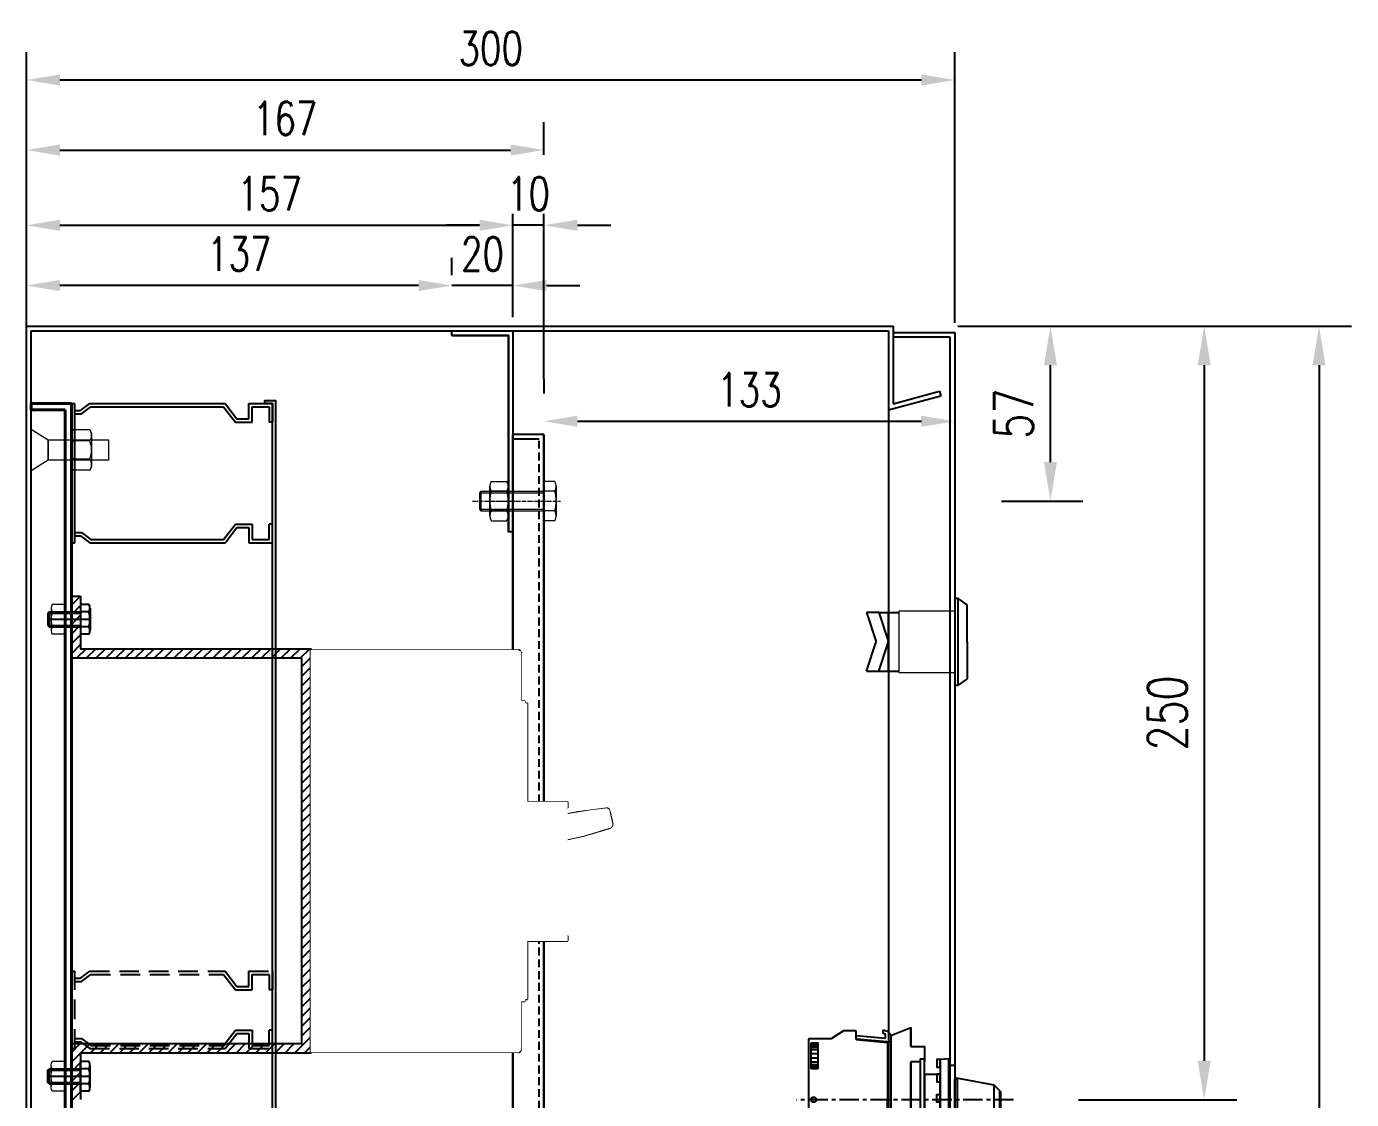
# Model space of a CAD drawing. Header units: millimetres. Extents: x 2153 to 5658, y -781 to 1156.
# Drawn here: x 5230.1 to 5658.3, y 807.3 to 1154.1 of the extents above; entities that cross this region are included whole.
import ezdxf

# ---------------------------------------------------------------- set-up
doc = ezdxf.new("R2010")
doc.units = ezdxf.units.MM
doc.set_wipeout_variables(frame=1)
doc.linetypes.add('CENTER', pattern=[2, 1.25, -0.25, 0.25, -0.25])
doc.linetypes.add('HIDDEN', pattern=[9.525, 6.35, -3.175])
for name, color, linetype in [('40GENE-102-DIMENSION', 40, 'Continuous'), ('47ELEC-102-PROYEC', 1, 'HIDDEN'), ('47ELEC-103-EJES', 122, 'CENTER'), ('47ELEC-107-SIMB-M', 3, 'Continuous'), ('47ELEC-109-ACHUR', 8, 'Continuous'), ('47ELEC-205-EQUIP', 5, 'Continuous')]:
    doc.layers.add(name, color=color, linetype=linetype)
for name, color, linetype, lineweight in [('EJE', 4, 'CENTER', 9), ('ELEMENTOS DE MAQUINAS', 151, 'Continuous', 9), ('modelo', 5, 'Continuous', 40)]:
    doc.layers.add(name, color=color, linetype=linetype, lineweight=lineweight)
doc.styles.add('ROMANS', font='romans.shx', dxfattribs={"width": 0.75})
doc.dimstyles.new('SNC-LAVALIN', dxfattribs={"dimscale": 0, "dimtxt": 2.5, "dimasz": 2.5, "dimexe": 1.5, "dimexo": 1, "dimgap": 1.25, "dimtad": 1, "dimdec": 0, "dimzin": 1, "dimdsep": 46, "dimtxsty": 'ROMANS', "dimcen": 0.09, "dimclrd": 256, "dimclre": 256, "dimclrt": 7, "dimadec": 0, "dimazin": 0, "dimtfac": 1, "dimtdec": 0, "dimtix": 1, "dimtmove": 2, "dimatfit": 3, "dimfxl": 1, "dimtfill": 1, "dimtolj": 1, "dimarcsym": 0})

# ---------------------------------------------------------------- blocks, each defined once
blk = doc.blocks.new('C408 VL CERR')
for p, q in [((12700.34, 10536.65), (12700.34, 10508.65)), ((12701.34, 10536.65), (12700.34, 10536.65)), ((12701.34, 10508.65), (12701.34, 10536.65)), ((12704.34, 10534.65), (12701.34, 10536.65)), ((12704.34, 10522.65), (12704.34, 10534.65)), ((12704.34, 10522.65), (12704.34, 10510.65)), ((12700.34, 10508.65), (12701.34, 10508.65)), ((12704.34, 10510.65), (12701.34, 10508.65))]:
    blk.add_line(p, q)
at = {"color": 7}
for p, q in [((12675.79, 10532.15), (12671.79, 10532.15)), ((12671.79, 10532.15), (12674.89, 10522.65)), ((12675.79, 10532.15), (12678.79, 10522.96)), ((12675.79, 10532.15), (12682.34, 10532.15)), ((12678.84, 10513.15), (12678.84, 10532.15)), ((12671.79, 10513.15), (12674.89, 10522.65)), ((12675.79, 10513.15), (12678.79, 10522.34)), ((12671.79, 10513.15), (12675.79, 10513.15)), ((12675.79, 10513.15), (12682.34, 10513.15))]:
    blk.add_line(p, q, dxfattribs=at)
at = {"color": 7, "lineweight": 5}
blk.add_lwpolyline([(12700.34, 10532.65), (12700.34, 10512.65), (12682.34, 10512.65), (12682.34, 10532.65)], close=True, dxfattribs=at)
at = {"color": 7}
blk.add_arc((12677.84, 10522.65), 1, 341.9277, 18.0723, dxfattribs=at)
blk = doc.blocks.new('CA-40x60')
at = {"layer": '40GENE-102-DIMENSION', "color": 40}
for p, q in [((-1.07, -13), (-1.07, 32)), ((-1.07, 32), (0, 32)), ((0, -13), (0, 32)), ((1.84, 29.77), (4.91, 32)), ((2.19, 28.7), (5.26, 30.93)), ((4.91, 32), (48.6, 32)), ((5.26, 30.93), (48.08, 30.93)), ((48.08, 30.93), (51.92, 25.99)), ((48.6, 32), (52.44, 27.06)), ((56.28, 27.06), (56.28, 32)), ((56.28, 32), (63.93, 32)), ((57.35, 25.99), (57.35, 30.93)), ((57.35, 30.93), (62.87, 30.93)), ((62.87, 30.93), (62.87, 25.99)), ((63.93, 32), (63.93, 25.99)), ((0, 29.77), (1.84, 29.77)), ((0, 28.7), (2.19, 28.7)), ((51.92, 25.99), (57.35, 25.99)), ((52.44, 27.06), (56.28, 27.06)), ((63.93, 25.99), (62.87, 25.99)), ((48.08, -11.93), (51.92, -6.99)), ((48.6, -13), (52.44, -8.06)), ((51.92, -6.99), (57.35, -6.99)), ((52.44, -8.06), (56.28, -8.06)), ((56.28, -8.06), (56.28, -13)), ((57.35, -6.99), (57.35, -11.93)), ((62.87, -11.93), (62.87, -6.99)), ((63.93, -6.99), (62.87, -6.99)), ((63.93, -13), (63.93, -6.99)), ((0, -9.7), (2.19, -9.7)), ((0, -10.77), (1.84, -10.77)), ((1.84, -10.77), (4.91, -13)), ((2.19, -9.7), (5.26, -11.93)), ((5.26, -11.93), (48.08, -11.93)), ((57.35, -11.93), (62.87, -11.93)), ((-1.07, -13), (0, -13)), ((4.91, -13), (48.6, -13)), ((56.28, -13), (63.93, -13))]:
    blk.add_line(p, q, dxfattribs=at)
blk = doc.blocks.new('*D50')
at = {"layer": '40GENE-102-DIMENSION', "lineweight": -2, "transparency": 16777216}
for p, q in [((5531.01, 1057.26), (5658.26, 1057.26)), ((5647.76, 1044.66), (5647.76, -130.14)), ((5531.11, -142.74), (5658.26, -142.74))]:
    blk.add_line(p, q, dxfattribs=at)
at = {"layer": '40GENE-102-DIMENSION', "transparency": 16777216}
for points in [[(5645.66, 1044.66), (5649.86, 1044.66), (5647.76, 1057.26)], [(5645.66, -130.14), (5649.86, -130.14), (5647.76, -142.74)]]:
    blk.add_solid(points, dxfattribs=at)
at = {"layer": '40GENE-102-DIMENSION', "color": 0, "transparency": 16777216, "insert": (5635.86, 457.26), "char_height": 12.6, "attachment_point": 5, "rotation": 90, "style": 'ROMANS', "bg_fill": 3, "box_fill_scale": 1.1, "bg_fill_color": 256, "bg_fill_true_color": 13158600, "bg_fill_transparency": 0}
blk.add_mtext('\\A1;1200', dxfattribs=at)
blk = doc.blocks.new('*D51')
at = {"layer": '40GENE-102-DIMENSION', "lineweight": -2, "transparency": 16777216}
for p, q in [((5230.11, 1057.26), (5230.11, 1145.84)), ((5530.11, 1058.31), (5530.11, 1145.84)), ((5240.91, 1136.84), (5519.31, 1136.84))]:
    blk.add_line(p, q, dxfattribs=at)
at = {"layer": '40GENE-102-DIMENSION', "transparency": 16777216}
for points in [[(5240.91, 1138.64), (5240.91, 1135.04), (5230.11, 1136.84)], [(5519.31, 1138.64), (5519.31, 1135.04), (5530.11, 1136.84)]]:
    blk.add_solid(points, dxfattribs=at)
at = {"layer": '40GENE-102-DIMENSION', "color": 0, "transparency": 16777216, "insert": (5380.11, 1147.04), "char_height": 10.8, "attachment_point": 5, "style": 'ROMANS', "bg_fill": 3, "box_fill_scale": 1.1, "bg_fill_color": 256, "bg_fill_true_color": 13158600, "bg_fill_transparency": 0}
blk.add_mtext('\\A1;300', dxfattribs=at)
blk = doc.blocks.new('*D52')
at = {"layer": '40GENE-102-DIMENSION', "lineweight": -2, "transparency": 16777216}
for p, q in [((5230.11, 1075.26), (5230.11, 1098.88)), ((5387.31, 1073.76), (5387.31, 1098.88)), ((5240.91, 1089.88), (5376.51, 1089.88))]:
    blk.add_line(p, q, dxfattribs=at)
at = {"layer": '40GENE-102-DIMENSION', "transparency": 16777216}
for points in [[(5240.91, 1091.68), (5240.91, 1088.08), (5230.11, 1089.88)], [(5376.51, 1091.68), (5376.51, 1088.08), (5387.31, 1089.88)]]:
    blk.add_solid(points, dxfattribs=at)
at = {"layer": '40GENE-102-DIMENSION', "color": 0, "transparency": 16777216, "insert": (5308.71, 1100.08), "char_height": 10.8, "attachment_point": 5, "style": 'ROMANS', "bg_fill": 3, "box_fill_scale": 1.1, "bg_fill_color": 256, "bg_fill_true_color": 13158600, "bg_fill_transparency": 0}
blk.add_mtext('\\A1;157', dxfattribs=at)
blk = doc.blocks.new('*D53')
at = {"layer": '40GENE-102-DIMENSION', "lineweight": -2, "transparency": 16777216}
for p, q in [((5387.31, 1063.64), (5387.31, 1098.88)), ((5397.31, 1040.26), (5397.31, 1098.88)), ((5376.51, 1089.88), (5365.71, 1089.88)), ((5397.31, 1089.88), (5387.31, 1089.88)), ((5408.11, 1089.88), (5418.91, 1089.88))]:
    blk.add_line(p, q, dxfattribs=at)
at = {"layer": '40GENE-102-DIMENSION', "transparency": 16777216}
for points in [[(5376.51, 1091.68), (5376.51, 1088.08), (5387.31, 1089.88)], [(5408.11, 1091.68), (5408.11, 1088.08), (5397.31, 1089.88)]]:
    blk.add_solid(points, dxfattribs=at)
at = {"layer": '40GENE-102-DIMENSION', "color": 0, "transparency": 16777216, "insert": (5392.31, 1100.08), "char_height": 10.8, "attachment_point": 5, "style": 'ROMANS', "bg_fill": 3, "box_fill_scale": 1.1, "bg_fill_color": 256, "bg_fill_true_color": 13158600, "bg_fill_transparency": 0}
blk.add_mtext('\\A1;10', dxfattribs=at)
blk = doc.blocks.new('*D54')
at = {"layer": '40GENE-102-DIMENSION', "lineweight": -2, "transparency": 16777216}
for p, q in [((5367.59, 1073.76), (5367.59, 1079.41)), ((5387.31, 1060.21), (5387.31, 1079.41)), ((5356.79, 1070.41), (5345.99, 1070.41)), ((5387.31, 1070.41), (5367.59, 1070.41)), ((5398.11, 1070.41), (5408.91, 1070.41))]:
    blk.add_line(p, q, dxfattribs=at)
at = {"layer": '40GENE-102-DIMENSION', "transparency": 16777216}
for points in [[(5356.79, 1072.21), (5356.79, 1068.61), (5367.59, 1070.41)], [(5398.11, 1072.21), (5398.11, 1068.61), (5387.31, 1070.41)]]:
    blk.add_solid(points, dxfattribs=at)
at = {"layer": '40GENE-102-DIMENSION', "color": 0, "transparency": 16777216, "insert": (5377.45, 1080.61), "char_height": 10.8, "attachment_point": 5, "style": 'ROMANS', "bg_fill": 3, "box_fill_scale": 1.1, "bg_fill_color": 256, "bg_fill_true_color": 13158600, "bg_fill_transparency": 0}
blk.add_mtext('\\A1;20', dxfattribs=at)
blk = doc.blocks.new('*D55')
at = {"layer": '40GENE-102-DIMENSION', "lineweight": -2, "transparency": 16777216}
for p, q in [((5531.11, 1057.26), (5571.48, 1057.26)), ((5560.98, 1013.36), (5560.98, 1044.66)), ((5545.19, 1000.76), (5571.48, 1000.76))]:
    blk.add_line(p, q, dxfattribs=at)
at = {"layer": '40GENE-102-DIMENSION', "transparency": 16777216}
for points in [[(5558.88, 1044.66), (5563.08, 1044.66), (5560.98, 1057.26)], [(5558.88, 1013.36), (5563.08, 1013.36), (5560.98, 1000.76)]]:
    blk.add_solid(points, dxfattribs=at)
at = {"layer": '40GENE-102-DIMENSION', "color": 0, "transparency": 16777216, "insert": (5549.08, 1029.01), "char_height": 12.6, "attachment_point": 5, "rotation": 90, "style": 'ROMANS', "bg_fill": 3, "box_fill_scale": 1.1, "bg_fill_color": 256, "bg_fill_true_color": 13158600, "bg_fill_transparency": 0}
blk.add_mtext('\\A1;57', dxfattribs=at)
blk = doc.blocks.new('*D56')
at = {"layer": '40GENE-102-DIMENSION', "lineweight": -2, "transparency": 16777216}
for p, q in [((5230.11, 1059.74), (5230.11, 1079.41)), ((5367.59, 1073.76), (5367.59, 1079.41)), ((5356.79, 1070.41), (5240.91, 1070.41))]:
    blk.add_line(p, q, dxfattribs=at)
at = {"layer": '40GENE-102-DIMENSION', "transparency": 16777216}
for points in [[(5240.91, 1072.21), (5240.91, 1068.61), (5230.11, 1070.41)], [(5356.79, 1072.21), (5356.79, 1068.61), (5367.59, 1070.41)]]:
    blk.add_solid(points, dxfattribs=at)
at = {"layer": '40GENE-102-DIMENSION', "color": 0, "transparency": 16777216, "insert": (5298.85, 1080.61), "char_height": 10.8, "attachment_point": 5, "style": 'ROMANS', "bg_fill": 3, "box_fill_scale": 1.1, "bg_fill_color": 256, "bg_fill_true_color": 13158600, "bg_fill_transparency": 0}
blk.add_mtext('\\A1;137', dxfattribs=at)
blk = doc.blocks.new('tuerxa 1-4')
at = {"color": 7, "lineweight": 5}
for p, q in [((-6.35, -2.5), (-6.35, 2.5)), ((4.76, 3), (-4.76, 3)), ((-3.18, 2.5), (-3.18, -2.5)), ((3.18, 2.5), (3.18, -2.5)), ((6.35, -2.5), (6.35, 2.5)), ((4.76, -3), (-4.76, -3))]:
    blk.add_line(p, q, dxfattribs=at)
at = {"color": 7, "linetype": 'CENTER', "lineweight": 5}
blk.add_line((0, -3), (0, 3), dxfattribs=at)
at = {"color": 7, "lineweight": 5}
for centre, radius, start, end in [((-4.76, 0.23), 2.77, 55.0397, 124.9603), ((0, -7.33), 10.33, 72.1034, 107.8966), ((4.76, 0.23), 2.77, 55.0397, 124.9603), ((-4.76, -0.23), 2.77, 235.0397, 304.9603), ((0, 7.33), 10.33, 252.1034, 287.8966), ((4.76, -0.23), 2.77, 235.0397, 304.9603)]:
    blk.add_arc(centre, radius, start, end, dxfattribs=at)
blk = doc.blocks.new('*D58')
at = {"layer": '40GENE-102-DIMENSION', "lineweight": -2, "transparency": 16777216}
for p, q in [((5230.11, 1116.88), (5230.11, 1123.21)), ((5397.31, 1112.68), (5397.31, 1123.21)), ((5240.91, 1114.21), (5386.51, 1114.21))]:
    blk.add_line(p, q, dxfattribs=at)
at = {"layer": '40GENE-102-DIMENSION', "transparency": 16777216}
for points in [[(5240.91, 1116.01), (5240.91, 1112.41), (5230.11, 1114.21)], [(5386.51, 1116.01), (5386.51, 1112.41), (5397.31, 1114.21)]]:
    blk.add_solid(points, dxfattribs=at)
at = {"layer": '40GENE-102-DIMENSION', "color": 0, "transparency": 16777216, "insert": (5313.71, 1124.41), "char_height": 10.8, "attachment_point": 5, "style": 'ROMANS', "bg_fill": 3, "box_fill_scale": 1.1, "bg_fill_color": 256, "bg_fill_true_color": 13158600, "bg_fill_transparency": 0}
blk.add_mtext('\\A1;167', dxfattribs=at)
blk = doc.blocks.new('*D74')
at = {"layer": '40GENE-102-DIMENSION', "lineweight": -2, "transparency": 16777216}
for p, q in [((5397.31, 1040.26), (5397.31, 1035.53)), ((5530.11, 1037.26), (5530.11, 1017.53)), ((5408.11, 1026.53), (5519.31, 1026.53))]:
    blk.add_line(p, q, dxfattribs=at)
at = {"layer": '40GENE-102-DIMENSION', "transparency": 16777216}
for points in [[(5408.11, 1028.33), (5408.11, 1024.73), (5397.31, 1026.53)], [(5519.31, 1028.33), (5519.31, 1024.73), (5530.11, 1026.53)]]:
    blk.add_solid(points, dxfattribs=at)
at = {"layer": '40GENE-102-DIMENSION', "color": 0, "transparency": 16777216, "insert": (5463.71, 1036.73), "char_height": 10.8, "attachment_point": 5, "style": 'ROMANS', "bg_fill": 3, "box_fill_scale": 1.1, "bg_fill_color": 256, "bg_fill_true_color": 13158600, "bg_fill_transparency": 0}
blk.add_mtext('\\A1;133', dxfattribs=at)
blk = doc.blocks.new('tuerca 1-4')
at = {"layer": 'EJE'}
blk.add_line((0, 0), (0, 6), dxfattribs=at)
at = {"layer": 'ELEMENTOS DE MAQUINAS'}
for p, q in [((4.76, 6), (-4.76, 6)), ((-6.35, 0.5), (-6.35, 5.5)), ((4.76, 0), (-4.76, 0)), ((-3.18, 5.5), (-3.18, 0.5)), ((3.18, 5.5), (3.18, 0.5)), ((6.35, 0.5), (6.35, 5.5))]:
    blk.add_line(p, q, dxfattribs=at)
for centre, radius, start, end in [((-4.76, 3.23), 2.77, 55.0397, 124.9603), ((0, -4.33), 10.33, 72.1034, 107.8966), ((4.76, 3.23), 2.77, 55.0397, 124.9603), ((-4.76, 2.77), 2.77, 235.0397, 304.9603), ((0, 10.33), 10.33, 252.1034, 287.8966), ((4.76, 2.77), 2.77, 235.0397, 304.9603)]:
    blk.add_arc(centre, radius, start, end, dxfattribs=at)
blk = doc.blocks.new('T1 Side View-1')
at = {"linetype": 'Continuous'}
blk.add_wipeout([(0, 68.75), (67, 68.75), (67.86, 68.27), (68, 67.75), (68, 52.25), (69.3, 52.25), (69.3, 51.55), (70, 51.55), (70, 19.75), (83, 19.75), (83, 15.78), (86.38, 16.5), (95.43, 17.61), (96.14, 17.43), (96.43, 17.11), (97.47, 12.3), (97.34, 11.79), (96.77, 11.34), (88.04, 8.68), (83, 7.6), (83, -25.25), (70, -25.25), (70, -44.05), (69.3, -44.05), (69.3, -44.75), (68, -44.75), (68, -59.25), (68, -60.25), (67.8, -60.73), (67.28, -61.21), (66.45, -61.25), (0, -61.25)], dxfattribs=at).dxf.layer = '47ELEC-102-PROYEC'
at = {"layer": '47ELEC-102-PROYEC', "linetype": 'Continuous'}
for p, q in [((0, 5.25), (0, 68.75)), ((0, 68.75), (43.5, 68.75)), ((43.5, 68.75), (46.5, 68.75)), ((43.5, 64.75), (43.5, 68.75)), ((46.5, 64.75), (46.5, 68.75)), ((46.5, 68.75), (47, 68.75)), ((47, 66.12), (47, 68.75)), ((47, 68.75), (49.5, 68.75)), ((49.5, 68.75), (57.62, 68.75)), ((49.5, 68.69), (57.62, 68.69)), ((49.5, 63.48), (49.5, 68.69)), ((57.62, 68.75), (67, 68.75)), ((57.62, 68.69), (57.62, 68.75)), ((0, 63.25), (0, 64.75)), ((0, 64.75), (37, 64.75)), ((37, 61.75), (37, 64.75)), ((37, 64.75), (43.5, 64.75)), ((46.5, 64.75), (49.5, 64.75)), ((47, 65.75), (47, 66.12)), ((47, 65.75), (49.5, 65.75)), ((49.5, 66.75), (67, 66.75)), ((49.5, 61.75), (49.5, 64.75)), ((67, 66.75), (68, 66.75)), ((67.8, 68.23), (67.92, 68.02)), ((67.92, 68.02), (68, 67.75)), ((68, 66.75), (68, 67.75)), ((68, 62.75), (68, 66.75)), ((0, 61.75), (0, 63.25)), ((0, 63.25), (37, 63.25)), ((37, 61.75), (49.5, 61.75)), ((48.63, 43.63), (48.63, 61.75)), ((49.33, 43.34), (49.33, 61.75)), ((49.5, 63.48), (57.62, 63.48)), ((57.62, 63.48), (57.62, 62.75)), ((57.62, 62.75), (62, 62.75)), ((62, 62.75), (66, 62.75)), ((62, 49.75), (62, 62.75)), ((66, 62.75), (67, 62.75)), ((67, 62.75), (68, 62.75)), ((68, 52.25), (68, 62.75)), ((58.07, 57.33), (0, 57.33)), ((58.07, 54.17), (0, 54.17)), ((62, 52.25), (66.3, 52.25)), ((62.7, 49.75), (62.7, 51.55)), ((62.7, 51.55), (67, 51.55)), ((66.3, 52.25), (69.3, 52.25)), ((67, 51.55), (70, 51.55)), ((69.3, 51.55), (69.3, 52.25)), ((70, 19.75), (70, 51.55)), ((62, 49.75), (62.7, 49.75)), ((62, 44.75), (62, 49.75)), ((62.7, 44.75), (62.7, 49.75)), ((46.1, 41.04), (48.63, 43.63)), ((46.8, 40.75), (49.33, 43.34)), ((62, 36.25), (62, 44.75)), ((62.7, -44.05), (62.7, 44.75)), ((46.1, 28.22), (46.1, 41.04)), ((46.8, 28.03), (46.8, 40.75)), ((62, 36.25), (62.7, 36.25)), ((62, 7.15), (62, 36.25)), ((36.81, 12.75), (46.1, 28.22)), ((37.62, 12.75), (46.8, 28.03)), ((70, 19.75), (76, 19.75)), ((76, 19.75), (78.5, 19.75)), ((78.5, 19.75), (83, 19.75)), ((78.5, 17.75), (78.5, 19.75)), ((78.5, 17.75), (83, 17.75)), ((78.5, 17.75), (82.8, 17.75)), ((83, 17.75), (83, 19.75)), ((86.38, 16.5), (95.43, 17.61)), ((83, 15.78), (86.38, 16.5)), ((86.38, 16.5), (87.05, 12.48)), ((96.53, 16.83), (97.45, 12.51)), ((32.3, 5.25), (36.81, 12.75)), ((33.12, 5.25), (36, 10.05)), ((36, 10.05), (37.62, 12.75)), ((36.81, 12.75), (37.62, 12.75)), ((83, 7.6), (88.04, 8.68)), ((87.06, 12.48), (88.04, 8.68)), ((88.04, 8.68), (96.77, 11.34)), ((0, -5.25), (0, 5.25)), ((0, 5.25), (31.01, 5.25)), ((31.01, 5.25), (32.3, 5.25)), ((32.9, 6.25), (33.72, 6.25)), ((33.12, 5.25), (36, 5.25)), ((36, 5.25), (36.27, 5.25)), ((36.27, 5.25), (49.5, 5.25)), ((49.5, 5.25), (61, 5.25)), ((61, 6.25), (62, 6.25)), ((61, 5.25), (61, 6.25)), ((62, 6.25), (62, 7.15)), ((62, -6.25), (62, 6.25)), ((0, -5.25), (27.61, -5.25)), ((0, -61.25), (0, -5.25)), ((27.61, -21.25), (27.61, -5.25)), ((28.3, -6.25), (27.61, -6.25)), ((28.3, -21.25), (28.3, -6.25)), ((28.31, -5.25), (49.5, -5.25)), ((28.31, -10.25), (28.31, -5.25)), ((49.5, -5.25), (61, -5.25)), ((61, -6.25), (61, -5.25)), ((61, -6.25), (62, -6.25)), ((62, -7.25), (62, -6.25)), ((62, -20.05), (62, -7.25)), ((27.61, -21.95), (27.61, -21.25)), ((27.61, -21.25), (28.3, -21.25)), ((28.3, -21.25), (49.5, -21.25)), ((49.5, -22.55), (49.5, -21.25)), ((62, -55.25), (62, -20.05)), ((27.61, -21.95), (48.8, -21.95)), ((48.8, -33.25), (48.8, -21.95)), ((49.5, -33.25), (49.5, -22.55)), ((70, -25.25), (76, -25.25)), ((70, -44.05), (70, -25.25)), ((76, -25.25), (78.5, -25.25)), ((78.5, -23.65), (82.8, -23.65)), ((78.5, -25.25), (78.5, -23.65)), ((78.5, -25.25), (83, -25.25)), ((83, -25.25), (83, -23.75)), ((62, -33.25), (0, -33.25)), ((62, -44.75), (66.3, -44.75)), ((62.7, -44.05), (67, -44.05)), ((66.3, -44.75), (69.3, -44.75)), ((67, -44.05), (70, -44.05)), ((68, -55.25), (68, -44.75)), ((69.3, -44.75), (69.3, -44.05)), ((0, -55.25), (68, -55.25)), ((62, -55.25), (66, -55.25)), ((66, -55.25), (67, -55.25)), ((67, -55.25), (68, -55.25)), ((68, -59.25), (68, -55.25)), ((0, -59.25), (67, -59.25)), ((67, -59.25), (68, -59.25)), ((68, -60.25), (68, -59.25)), ((67, -61.25), (0, -61.25)), ((67.8, -60.73), (67.92, -60.52)), ((67.92, -60.52), (68, -60.25))]:
    blk.add_line(p, q, dxfattribs=at)
for centre, radius, start, end in [((67, 67.75), 1, 31.1676, 89.9977), ((58.07, 55.75), 1.58, 270, 90), ((82.8, 17.55), 0.2, 0.0002, 90.0075), ((95.56, 16.62), 1, 11.9994, 97.0005), ((96.47, 12.3), 1, 287, 12), ((82.8, -23.45), 0.2, 269.9996, 0.0006), ((67, -60.25), 1, 270.0023, 328.8322)]:
    blk.add_arc(centre, radius, start, end, dxfattribs=at)
at = {"linetype": 'Continuous'}
blk.add_wipeout([(0, 68.75), (67, 68.75), (67.86, 68.27), (68, 67.75), (68, 52.25), (69.3, 52.25), (69.3, 51.55), (70, 51.55), (70, 19.75), (83, 19.75), (83, 15.78), (86.4, 16.35), (90.19, 16.97), (93.94, 17.43), (95.43, 17.61), (96.14, 17.43), (96.43, 17.11), (97.45, 12.51), (97.47, 12.3), (97.34, 11.79), (96.77, 11.34), (88.04, 8.68), (86.38, 8.32), (83, 7.6), (83, -25.25), (70, -25.25), (70, -44.05), (69.3, -44.05), (69.3, -44.75), (68, -44.75), (68, -60.25), (67.8, -60.73), (67.28, -61.21), (66.45, -61.25), (0, -61.25)], dxfattribs=at).dxf.layer = '47ELEC-102-PROYEC'
blk = doc.blocks.new('25')
at = {"layer": '40GENE-102-DIMENSION', "color": 40, "linetype": 'HIDDEN'}
for p, q in [((5244.61, 884.58), (5244.61, 909.58)), ((5244.61, 909.58), (5245.68, 909.58)), ((5245.68, 884.58), (5245.68, 909.58)), ((5247.52, 907.35), (5250.59, 909.58)), ((5247.87, 906.28), (5250.94, 908.51)), ((5250.59, 909.58), (5294.28, 909.58)), ((5250.94, 908.51), (5293.76, 908.51)), ((5293.76, 908.51), (5297.6, 903.57)), ((5294.28, 909.58), (5298.12, 904.64)), ((5301.96, 904.64), (5301.96, 909.58)), ((5301.96, 909.58), (5309.61, 909.58)), ((5303.03, 903.57), (5303.03, 908.51)), ((5303.03, 908.51), (5308.55, 908.51)), ((5308.55, 908.51), (5308.55, 903.57)), ((5309.61, 909.58), (5309.61, 903.57)), ((5245.68, 907.35), (5247.52, 907.35)), ((5245.68, 906.28), (5247.87, 906.28)), ((5297.6, 903.57), (5303.03, 903.57)), ((5298.12, 904.64), (5301.96, 904.64)), ((5309.61, 903.57), (5308.55, 903.57)), ((5293.76, 885.65), (5297.6, 890.59)), ((5297.6, 890.59), (5303.03, 890.59)), ((5303.03, 890.59), (5303.03, 885.65)), ((5308.55, 885.65), (5308.55, 890.59)), ((5309.61, 890.59), (5308.55, 890.59)), ((5309.61, 884.58), (5309.61, 890.59)), ((5245.68, 887.88), (5247.87, 887.88)), ((5245.68, 886.81), (5247.52, 886.81)), ((5247.52, 886.81), (5250.59, 884.58)), ((5247.87, 887.88), (5250.94, 885.65)), ((5294.28, 884.58), (5298.12, 889.52)), ((5298.12, 889.52), (5301.96, 889.52)), ((5301.96, 889.52), (5301.96, 884.58)), ((5244.61, 884.58), (5245.68, 884.58)), ((5250.59, 884.58), (5294.28, 884.58)), ((5250.94, 885.65), (5293.76, 885.65)), ((5301.96, 884.58), (5309.61, 884.58)), ((5303.03, 885.65), (5308.55, 885.65))]:
    blk.add_line(p, q, dxfattribs=at)
blk = doc.blocks.new('SELECTOR')
at = {"layer": '47ELEC-103-EJES', "ltscale": 5}
blk.add_line((11414.89, 2695.26), (11344.78, 2695.26), dxfattribs=at)
at = {"layer": '47ELEC-107-SIMB-M'}
for p, q in [((11355.96, 2714.98), (11348.66, 2714.98)), ((11348.66, 2714.98), (11348.66, 2675.53)), ((11359.96, 2717.48), (11355.96, 2714.98)), ((11361.46, 2717.48), (11359.96, 2717.48)), ((11364.06, 2717.48), (11361.46, 2717.48)), ((11364.06, 2714.75), (11364.06, 2717.48)), ((11364.06, 2716), (11373.56, 2715.14)), ((11364.06, 2714.93), (11375.24, 2713.92)), ((11372.74, 2716.69), (11372.74, 2717.86)), ((11372.74, 2717.86), (11374.34, 2717.36)), ((11373.56, 2716.48), (11372.74, 2716.69)), ((11373.56, 2715.14), (11373.56, 2716.48)), ((11374.34, 2717.36), (11375.04, 2716.19)), ((11375.04, 2716.19), (11375.77, 2716.14)), ((11381.66, 2718.45), (11381.66, 2712.44)), ((11349.51, 2713.61), (11351.68, 2713.61)), ((11349.51, 2713.37), (11351.68, 2713.37)), ((11349.51, 2713.18), (11351.68, 2713.18)), ((11349.51, 2712.8), (11351.68, 2712.8)), ((11349.51, 2712.29), (11351.68, 2712.29)), ((11349.51, 2711.45), (11351.68, 2711.45)), ((11349.51, 2710.17), (11351.68, 2710.17)), ((11349.51, 2708.77), (11351.68, 2708.77)), ((11349.51, 2707.5), (11351.68, 2707.5)), ((11349.51, 2706.65), (11351.68, 2706.65)), ((11349.51, 2706.14), (11351.68, 2706.14)), ((11381.66, 2707.51), (11381.66, 2683.3)), ((11349.51, 2705.77), (11351.68, 2705.77)), ((11349.51, 2705.57), (11351.68, 2705.57)), ((11349.51, 2705.34), (11351.68, 2705.34)), ((11408.66, 2699.95), (11395.94, 2702.28)), ((11396.66, 2701.73), (11396.66, 2671.28)), ((11410.66, 2697.95), (11408.66, 2699.95)), ((11408.66, 2671.28), (11408.66, 2699.95)), ((11410.34, 2698.27), (11410.34, 2672.96)), ((11410.66, 2697.95), (11410.66, 2673.28)), ((11349.51, 2685.18), (11351.68, 2685.18)), ((11349.51, 2684.94), (11351.68, 2684.94)), ((11349.51, 2684.75), (11351.68, 2684.75)), ((11349.51, 2684.37), (11351.68, 2684.37)), ((11349.51, 2683.86), (11351.68, 2683.86)), ((11349.51, 2683.02), (11351.68, 2683.02)), ((11349.51, 2681.74), (11351.68, 2681.74)), ((11349.51, 2680.34), (11351.68, 2680.34)), ((11349.51, 2679.07), (11351.68, 2679.07)), ((11349.51, 2678.22), (11351.68, 2678.22)), ((11349.51, 2677.71), (11351.68, 2677.71)), ((11349.51, 2677.34), (11351.68, 2677.34)), ((11349.51, 2677.14), (11351.68, 2677.14)), ((11349.51, 2676.91), (11351.68, 2676.91)), ((11364.06, 2675.58), (11375.24, 2676.6)), ((11355.96, 2675.53), (11348.66, 2675.53)), ((11359.96, 2673.04), (11355.96, 2675.53)), ((11361.46, 2673.04), (11359.96, 2673.04)), ((11364.06, 2673.04), (11361.46, 2673.04)), ((11364.06, 2675.77), (11364.06, 2673.04)), ((11364.06, 2674.51), (11373.56, 2675.38)), ((11373.56, 2674.03), (11372.74, 2673.82)), ((11372.74, 2673.82), (11372.74, 2672.66)), ((11372.74, 2672.66), (11374.34, 2673.15)), ((11373.56, 2675.38), (11373.56, 2674.03)), ((11374.34, 2673.15), (11375.04, 2674.33)), ((11375.04, 2674.33), (11375.77, 2674.38)), ((11381.66, 2674.33), (11381.66, 2670.45)), ((11410.66, 2673.28), (11408.66, 2671.28)), ((11408.66, 2671.28), (11396.66, 2671.28))]:
    blk.add_line(p, q, dxfattribs=at)
for points in [[(11364.06, 2714.75), (11374.11, 2713.7), (11374.11, 2695.26)], [(11381.66, 2712.44), (11381.66, 2718.45), (11375.24, 2715.93), (11375.24, 2675.45), (11381.66, 2674.33)], [(11381.66, 2712.44), (11386.13, 2712.44), (11386.13, 2707.51)], [(11381.66, 2683.3), (11381.66, 2707.51)], [(11384.71, 2707.51), (11381.66, 2707.51)], [(11364.06, 2675.77), (11374.11, 2676.81), (11374.11, 2695.26)], [(11381.66, 2674.33), (11386.13, 2675.42), (11386.13, 2683.3)], [(11384.71, 2683.3), (11381.66, 2683.3)], [(11383.22, 2674.57), (11383.22, 2670.45), (11381.66, 2670.45), (11381.66, 2674.33)]]:
    blk.add_lwpolyline(points, dxfattribs=at)
for points in [[(11349.51, 2713.61), (11351.68, 2713.61), (11351.68, 2705.34), (11349.51, 2705.34)], [(11386.13, 2708.32), (11384.71, 2708.32), (11384.71, 2682.19), (11386.13, 2682.19)], [(11391.13, 2708.3), (11390.08, 2708.3), (11390.08, 2705.83), (11391.13, 2705.83)], [(11393.94, 2708.5), (11391.13, 2708.3), (11391.13, 2682.22), (11393.94, 2682.02)], [(11393.94, 2706.41), (11395.94, 2706.41), (11395.94, 2684.21), (11393.94, 2684.21)], [(11391.13, 2703.45), (11386.13, 2703.45), (11386.13, 2687.07), (11391.13, 2687.07)], [(11391.13, 2703.55), (11390.08, 2703.55), (11390.08, 2701.09), (11391.13, 2701.09)], [(11395.94, 2701.94), (11396.66, 2701.94), (11396.66, 2671.07), (11395.94, 2671.07)], [(11391.13, 2694.49), (11390.08, 2694.49), (11390.08, 2696.95), (11391.13, 2696.95)], [(11391.13, 2687.89), (11390.08, 2687.89), (11390.08, 2690.36), (11391.13, 2690.36)], [(11349.51, 2676.91), (11351.68, 2676.91), (11351.68, 2685.18), (11349.51, 2685.18)], [(11391.13, 2683.15), (11390.08, 2683.15), (11390.08, 2685.61), (11391.13, 2685.61)], [(11383.22, 2670.45), (11384.35, 2670.45), (11384.35, 2672.68), (11383.22, 2672.68)]]:
    blk.add_lwpolyline(points, close=True, dxfattribs=at)
blk.add_circle((11350.32, 2695.26), 0.836, dxfattribs=at)
blk = doc.blocks.new('*D110')
at = {"layer": '40GENE-102-DIMENSION', "lineweight": -2, "transparency": 16777216}
for p, q in [((5613.55, 1057.26), (5621.16, 1057.26)), ((5610.66, 1044.66), (5610.66, 819.86)), ((5570.07, 807.26), (5621.16, 807.26))]:
    blk.add_line(p, q, dxfattribs=at)
at = {"layer": '40GENE-102-DIMENSION', "transparency": 16777216}
for points in [[(5608.56, 1044.66), (5612.76, 1044.66), (5610.66, 1057.26)], [(5608.56, 819.86), (5612.76, 819.86), (5610.66, 807.26)]]:
    blk.add_solid(points, dxfattribs=at)
at = {"layer": '40GENE-102-DIMENSION', "color": 0, "transparency": 16777216, "insert": (5598.76, 932.26), "char_height": 12.6, "attachment_point": 5, "rotation": 90, "style": 'ROMANS', "bg_fill": 3, "box_fill_scale": 1.1, "bg_fill_color": 256, "bg_fill_true_color": 13158600, "bg_fill_transparency": 0}
blk.add_mtext('\\A1;250', dxfattribs=at)

msp = doc.modelspace()

# ---------------------------------------------------------------- hatches: boundary and pattern name
at = {"layer": '47ELEC-109-ACHUR', "ltscale": 0.75}
h = msp.add_hatch(dxfattribs=at)
h.set_pattern_fill('ANSI31', color=256, scale=0.7)
h.set_pattern_definition([(45, (-2552.035, -496.189), (-1.5715448, 1.5715448), [])])
h.paths.add_polyline_path([(5244.61, 825.33), (5244.61, 807.33), (5247.61, 807.33), (5247.61, 822.33), (5321.98, 822.33), (5321.98, 953.04), (5247.61, 953.04), (5247.61, 970.04), (5244.61, 970.04), (5244.61, 950.04), (5318.98, 950.04), (5318.98, 825.33)])

# ---------------------------------------------------------------- linework, layer by layer
at = {"color": 7, "lineweight": 5}
for p, q in [((5250.61, 1023.79), (5245.11, 1023.79)), ((5244.61, 1022.69), (5244.61, 1011.82)), ((5250.61, 1020.21), (5245.11, 1020.21)), ((5251.11, 1022.69), (5251.11, 1011.82)), ((5250.61, 1014.31), (5245.11, 1014.31)), ((5250.61, 1010.72), (5245.11, 1010.72)), ((5397.31, 1007.11), (5397.31, 994.41)), ((5400.81, 1007.11), (5397.31, 1007.11)), ((5376.94, 1003.93), (5376.44, 1003.43)), ((5376.44, 1003.43), (5376.44, 998.08)), ((5376.44, 1003.43), (5397.31, 1003.43)), ((5376.94, 1003.93), (5397.31, 1003.93)), ((5376.94, 1003.93), (5376.94, 997.58)), ((5400.81, 1003.93), (5397.31, 1003.93)), ((5401.31, 1005.52), (5401.31, 995.99)), ((5376.44, 998.08), (5376.94, 997.58)), ((5376.44, 998.08), (5397.31, 998.08)), ((5376.94, 997.58), (5397.31, 997.58)), ((5400.81, 997.58), (5397.31, 997.58)), ((5400.81, 994.41), (5397.31, 994.41))]:
    msp.add_line(p, q, dxfattribs=at)
at = {"color": 7, "linetype": 'CENTER', "lineweight": 5}
msp.add_line((5374.24, 1000.76), (5402.66, 1000.76), dxfattribs=at)
for p, q in [((5237.44, 964.94), (5237.06, 964.56)), ((5237.06, 964.56), (5237.06, 960.52)), ((5237.06, 964.56), (5247.61, 964.56)), ((5237.44, 964.94), (5247.61, 964.94)), ((5237.44, 964.94), (5237.44, 960.14)), ((5247.61, 967.34), (5247.61, 957.74)), ((5250.26, 967.34), (5247.61, 967.34)), ((5247.61, 965.53), (5247.61, 959.62)), ((5250.26, 964.94), (5247.61, 964.94)), ((5250.64, 966.14), (5250.64, 958.94)), ((5237.06, 962.54), (5250.64, 962.54)), ((5237.06, 960.52), (5237.44, 960.14)), ((5237.06, 960.52), (5247.61, 960.52)), ((5237.44, 960.14), (5247.61, 960.14)), ((5250.26, 960.14), (5247.61, 960.14)), ((5250.26, 957.74), (5247.61, 957.74)), ((5247.61, 810.03), (5247.61, 819.63)), ((5250.26, 819.63), (5247.61, 819.63)), ((5250.64, 811.23), (5250.64, 818.43)), ((5237.06, 816.85), (5237.44, 817.23)), ((5237.06, 812.81), (5237.06, 816.85)), ((5237.06, 816.85), (5247.61, 816.85)), ((5237.06, 814.83), (5250.64, 814.83)), ((5237.44, 817.23), (5247.61, 817.23)), ((5237.44, 812.43), (5237.44, 817.23)), ((5247.61, 811.84), (5247.61, 817.75)), ((5250.26, 817.23), (5247.61, 817.23)), ((5237.44, 812.43), (5237.06, 812.81)), ((5237.06, 812.81), (5247.61, 812.81)), ((5237.44, 812.43), (5247.61, 812.43)), ((5250.26, 812.43), (5247.61, 812.43)), ((5250.26, 810.03), (5247.61, 810.03))]:
    msp.add_line(p, q)
at = {"color": 40}
msp.add_lwpolyline([(5309.61, 457.26), (5309.61, 1032.26), (5307.11, 1032.26), (5307.11, 1033.26), (5309.61, 1033.26), (5310.61, 1033.26), (5310.61, 457.26)], dxfattribs=at)
at = {"color": 7, "lineweight": 5}
for points in [[(5231.61, 1010.51), (5231.61, 1024.01), (5237.11, 1020.56), (5237.11, 1013.96)], [(5237.11, 1013.96), (5237.11, 1020.56), (5256.61, 1020.56), (5256.61, 1013.96)]]:
    msp.add_lwpolyline(points, close=True, dxfattribs=at)
for centre, radius, start, end in [((5248.08, 1022), 3.47, 148.8385, 211.1615), ((5246.66, 1022.43), 2.06, 138.497, 172.6151), ((5247.65, 1022), 3.47, 328.8385, 31.1615), ((5249.07, 1022.43), 2.06, 7.3849, 41.503), ((5253.57, 1017.26), 8.95, 160.7605, 199.2395), ((5242.16, 1017.26), 8.95, 340.7605, 19.2395), ((5248.08, 1012.51), 3.47, 148.8385, 211.1615), ((5246.66, 1012.08), 2.06, 187.3849, 221.503), ((5247.65, 1012.51), 3.47, 328.8385, 31.1615), ((5249.07, 1012.08), 2.06, 318.497, 352.6151), ((5398.54, 1005.52), 2.77, 325.0429, 34.9571), ((5390.98, 1000.76), 10.33, 342.1026, 17.8974), ((5398.54, 995.99), 2.77, 325.0429, 34.9571)]:
    msp.add_arc(centre, radius, start, end, dxfattribs=at)
for centre, radius, start, end in [((5248.54, 966.14), 2.09, 325.0429, 34.9571), ((5242.83, 962.54), 7.81, 342.1026, 17.8974), ((5248.54, 958.94), 2.09, 325.0429, 34.9571), ((5248.54, 818.43), 2.09, 325.0429, 34.9571), ((5242.83, 814.83), 7.81, 342.1026, 17.8974), ((5248.54, 811.23), 2.09, 325.0429, 34.9571)]:
    msp.add_arc(centre, radius, start, end)
at = {"layer": '47ELEC-102-PROYEC', "linetype": 'Continuous', "ltscale": 3}
for p, q in [((5387.31, -104.02), (5387.31, 1022.26)), ((5397.31, 1022.26), (5397.31, -104.02)), ((5387.31, 990.76), (5385.81, 990.76))]:
    msp.add_line(p, q, dxfattribs=at)
at = {"layer": '47ELEC-102-PROYEC', "ltscale": 3}
msp.add_line((5395.81, 1020.76), (5387.31, 1020.76), dxfattribs=at)
at = {"layer": '47ELEC-102-PROYEC', "ltscale": 0.4}
msp.add_line((5395.81, -106.24), (5395.81, 1020.76), dxfattribs=at)
at = {"layer": '47ELEC-102-PROYEC', "linetype": 'Continuous', "ltscale": 3}
msp.add_lwpolyline([(5397.31, 1022.26), (5387.31, 1022.26), (5387.31, -107.74), (5397.31, -107.74)], close=True, dxfattribs=at)
at = {"layer": '47ELEC-109-ACHUR', "ltscale": 0.75}
for p, q in [((5244.61, 970.04), (5247.61, 970.04)), ((5244.61, 950.04), (5318.98, 950.04))]:
    msp.add_line(p, q, dxfattribs=at)
for points in [[(5244.61, 970.04), (5244.61, 950.04), (5318.98, 950.04), (5318.98, 825.33), (5244.61, 825.33), (5244.61, 807.33)], [(5247.61, 970.04), (5247.61, 953.04), (5321.98, 953.04), (5321.98, 822.33), (5247.61, 822.33), (5247.61, 807.33)], [(5244.61, 807.83), (5244.61, 789.33), (5318.98, 789.33), (5318.98, 355.33), (5244.61, 355.33), (5244.61, 337.33)]]:
    msp.add_lwpolyline(points, dxfattribs=at)
at = {"layer": '47ELEC-205-EQUIP'}
for p, q in [((5230.11, -142.74), (5230.11, 1057.26)), ((5230.11, 1057.26), (5510.11, 1057.26)), ((5231.61, -141.24), (5231.61, 1055.76)), ((5231.61, 1055.76), (5508.61, 1055.76)), ((5508.61, 1055.76), (5508.61, 1030.26)), ((5508.61, 1055.76), (5508.61, 1030.26)), ((5510.11, 1057.26), (5510.11, 1032.21)), ((5510.11, 1055.26), (5530.11, 1055.26)), ((5528.61, 1053.76), (5510.11, 1053.76)), ((5528.61, -139.24), (5528.61, 1053.76)), ((5530.11, 1055.26), (5530.11, -140.74)), ((5510.11, 1032.21), (5525.13, 1036.23)), ((5525.13, 1036.23), (5525.52, 1034.79)), ((5508.61, 1030.26), (5525.52, 1034.79)), ((5508.61, 1030.26), (5508.61, -115.74))]:
    msp.add_line(p, q, dxfattribs=at)
at = {"layer": 'modelo', "color": 6}
for p, q in [((5244.61, 1032.26), (5231.61, 1032.26)), ((5231.61, 1030.26), (5231.61, 1032.26)), ((5244.61, -117.74), (5244.61, 1032.26)), ((5242.61, 1030.26), (5231.61, 1030.26)), ((5242.61, -115.74), (5242.61, 1030.26))]:
    msp.add_line(p, q, dxfattribs=at)

# ---------------------------------------------------------------- block references
at = {"color": 40}
msp.add_blockref('CA-40x60', (5245.68, 1000.26), dxfattribs=at)
at = {"rotation": 270}
msp.add_blockref('tuerxa 1-4', (5382.81, 1000.76), dxfattribs=at)
msp.add_blockref('C408 VL CERR', (-7170.22, -9567.39))
at = {"yscale": 0.7559055118110236, "zscale": 0.7559055118110236}
for p, xscale, rotation in [((5242.61, 962.54), 0.7559055118110236, 89.99999999999999), ((5242.61, 814.83), -0.7559055118110236, 90)]:
    msp.add_blockref('tuerca 1-4', p, dxfattribs=dict(at, xscale=xscale, rotation=rotation))
at = {"color": 3}
msp.add_blockref('25', (0, -60.82), dxfattribs=at)

# ---------------------------------------------------------------- next in the draw order: block references
msp.add_blockref('T1 Side View-1', (5321.98, 883.83))

# ---------------------------------------------------------------- next in the draw order: dimensions: what is measured, and where the dimension line sits
at = {"layer": '40GENE-102-DIMENSION', "color": 0}
dim = msp.add_linear_dim(base=(5647.76, -142.74), p1=(5510.01, 1057.26), p2=(5510.11, -142.74), angle=90, dimstyle='SNC-LAVALIN', override={"dimscale": 7.000007, "dimtxt": 1.8, "dimasz": 1.8, "dimexo": 3, "dimgap": 0.8, "dimclrt": 0}, dxfattribs=at)
dim.commit()
dim.dimension.update_dxf_attribs({"geometry": '*D50', "text_midpoint": (5635.86, 457.26)})

# ---------------------------------------------------------------- next in the draw order: block references
msp.add_blockref('SELECTOR', (-5865.83, -1888))

# ---------------------------------------------------------------- next in the draw order: dimensions: what is measured, and where the dimension line sits
dim = msp.add_linear_dim(base=(5530.11, 1136.84), p1=(5230.11, 1039.26), p2=(5530.11, 1040.31), dimstyle='SNC-LAVALIN', override={"dimscale": 5.999988, "dimtxt": 1.8, "dimasz": 1.8, "dimexo": 3, "dimgap": 0.8, "dimclrt": 0}, dxfattribs=at)
dim.commit()
dim.dimension.update_dxf_attribs({"geometry": '*D51', "text_midpoint": (5380.11, 1147.04)})

# ---------------------------------------------------------------- next in the draw order: dimensions: what is measured, and where the dimension line sits
dim = msp.add_linear_dim(base=(5387.31, 1089.88), p1=(5230.11, 1057.26), p2=(5387.31, 1055.76), dimstyle='SNC-LAVALIN', override={"dimscale": 5.999988, "dimtxt": 1.8, "dimasz": 1.8, "dimexo": 3, "dimgap": 0.8, "dimclrt": 0}, dxfattribs=at)
dim.commit()
dim.dimension.update_dxf_attribs({"geometry": '*D52', "text_midpoint": (5308.71, 1100.08)})
dim = msp.add_linear_dim(base=(5560.97770691, 1057.25601296), p1=(5524.18582956, 1000.75601296), p2=(5510.11362942, 1057.25601296), angle=90, dimstyle='SNC-LAVALIN', override={"dimscale": 7.000007, "dimtxt": 1.8, "dimasz": 1.8, "dimexo": 3, "dimgap": 0.8, "dimclrt": 0}, dxfattribs=at)
dim.commit()
dim.dimension.update_dxf_attribs({"geometry": '*D55', "text_midpoint": (5549.07769501, 1029.00601296)})

# ---------------------------------------------------------------- next in the draw order: dimensions: what is measured, and where the dimension line sits
dim = msp.add_linear_dim(base=(5387.31, 1089.88), p1=(5397.31, 1022.26), p2=(5387.31, 1045.64), dimstyle='SNC-LAVALIN', override={"dimscale": 5.999988, "dimtxt": 1.8, "dimasz": 1.8, "dimexo": 3, "dimgap": 0.8, "dimclrt": 0}, dxfattribs=at)
dim.commit()
dim.dimension.update_dxf_attribs({"geometry": '*D53', "text_midpoint": (5392.31, 1100.08)})
dim = msp.add_linear_dim(base=(5610.66, 807.26), p1=(5592.55, 1057.26), p2=(5549.07, 807.26), angle=90, dimstyle='SNC-LAVALIN', override={"dimscale": 7.000007, "dimtxt": 1.8, "dimasz": 1.8, "dimexo": 3, "dimgap": 0.8, "dimclrt": 0}, dxfattribs=at)
dim.commit()
dim.dimension.update_dxf_attribs({"geometry": '*D110', "text_midpoint": (5598.76, 932.26)})

# ---------------------------------------------------------------- next in the draw order: linework, layer by layer
at = {"layer": '47ELEC-102-PROYEC', "linetype": 'Continuous', "ltscale": 3}
for points in [[(5367.59, 1055.76), (5387.31, 1055.76), (5387.31, 990.76)], [(5367.59, 1054.26), (5385.81, 1054.26), (5385.81, 990.76)]]:
    msp.add_lwpolyline(points, dxfattribs=at)

# ---------------------------------------------------------------- next in the draw order: dimensions: what is measured, and where the dimension line sits
at = {"layer": '40GENE-102-DIMENSION', "color": 0}
dim = msp.add_linear_dim(base=(5397.31, 1114.21), p1=(5230.11, 1098.88), p2=(5397.31, 1094.68), dimstyle='SNC-LAVALIN', override={"dimscale": 5.999988, "dimtxt": 1.8, "dimasz": 1.8, "dimexo": 3, "dimgap": 0.8, "dimclrt": 0}, dxfattribs=at)
dim.commit()
dim.dimension.update_dxf_attribs({"geometry": '*D58', "text_midpoint": (5313.71, 1124.41)})

# ---------------------------------------------------------------- next in the draw order: dimensions: what is measured, and where the dimension line sits
dim = msp.add_linear_dim(base=(5367.59, 1070.41), p1=(5387.31, 1042.21), p2=(5367.59, 1055.76), dimstyle='SNC-LAVALIN', override={"dimscale": 5.999988, "dimtxt": 1.8, "dimasz": 1.8, "dimexo": 3, "dimgap": 0.8, "dimclrt": 0}, dxfattribs=at)
dim.commit()
dim.dimension.update_dxf_attribs({"geometry": '*D54', "text_midpoint": (5377.45, 1080.61)})

# ---------------------------------------------------------------- next in the draw order: dimensions: what is measured, and where the dimension line sits
for base, p1, p2, picture, middle in [((5230.11, 1070.41), (5367.59, 1055.76), (5230.11, 1041.74), '*D56', (5298.85, 1080.61)), ((5530.11, 1026.53), (5397.31, 1022.26), (5530.11, 1055.26), '*D74', (5463.71, 1036.73))]:
    dim = msp.add_linear_dim(base=base, p1=p1, p2=p2, dimstyle='SNC-LAVALIN', override={"dimscale": 5.999988, "dimtxt": 1.8, "dimasz": 1.8, "dimexo": 3, "dimgap": 0.8, "dimclrt": 0}, dxfattribs=at)
    dim.commit()
    dim.dimension.update_dxf_attribs({"geometry": picture, "text_midpoint": middle})

# ---------------------------------------------------------------- next in the draw order: linework, layer by layer
at = {"layer": '47ELEC-102-PROYEC', "linetype": 'Continuous', "ltscale": 3}
msp.add_lwpolyline([(5367.59, 1054.26), (5367.59, 1055.76), (5387.31, 1055.76), (5387.31, 990.76), (5385.81, 990.76), (5385.81, 1054.26)], close=True, dxfattribs=at)

doc.saveas('drawing.dxf')
